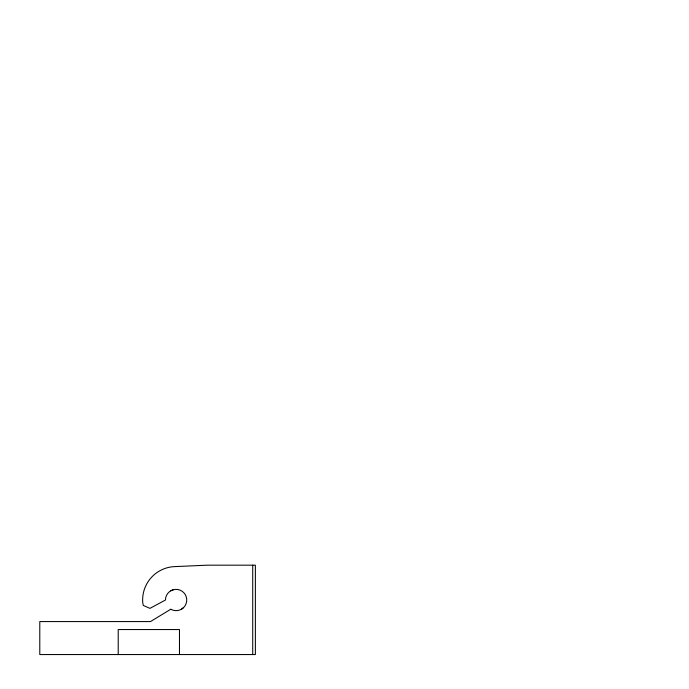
<?xml version="1.0" encoding="UTF-8"?>
<svg xmlns="http://www.w3.org/2000/svg" width="689" height="689" viewBox="0 0 689 689"><rect width="100%" height="100%" fill="white"/><g stroke="black" fill="none" stroke-linecap="round" stroke-linejoin="round"><path stroke-width="1.03" d="M181.414 609.24L183.618 607.552M170.777 590.809L173.344 589.75M252.717 565.178L252.717 654.55M179.476 654.55L179.476 629.548L118.215 629.548L118.215 654.55M170.777 609.24L150.486 621.573L39.79 621.573L39.79 654.55L255.378 654.55L255.378 565.178L207.363 565.178L173.223 566.677A33.468 33.468 0 0 0 142.752 602.901L143.312 605.45L149.944 608.37L165.455 600.024A10.636 10.636 0 0 1 177.943 589.543A10.636 10.636 0 0 1 186.099 603.667A10.636 10.636 0 0 1 170.777 609.24"/></g></svg>
